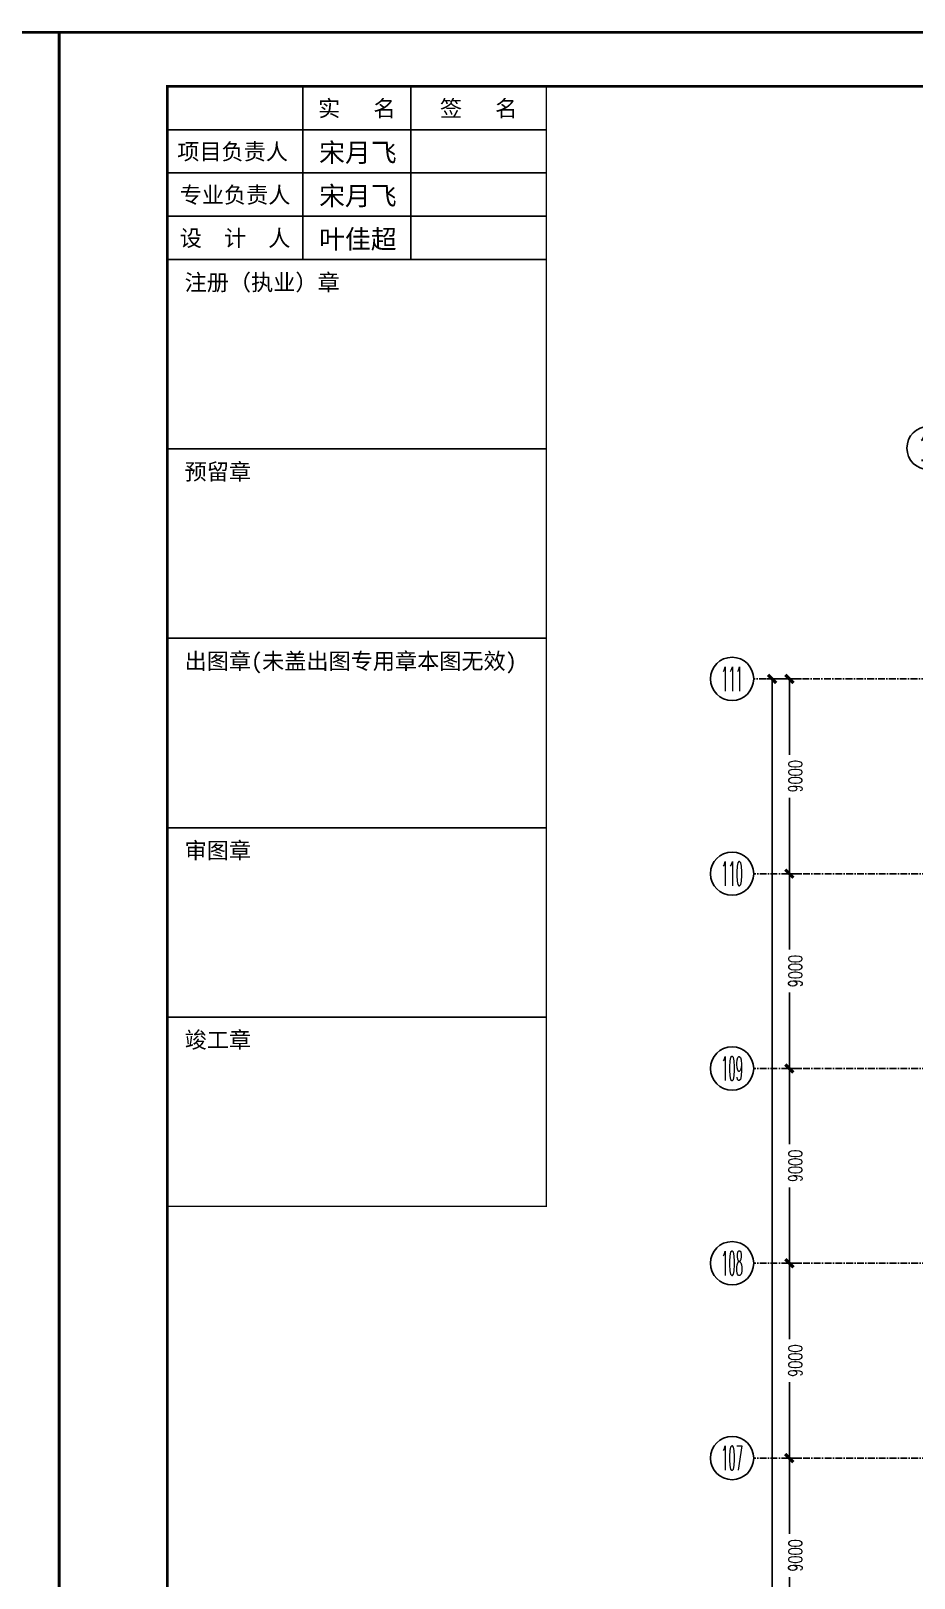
# Model space of a CAD drawing. Extents: x 782294 to 1727252, y -631030 to 17645.
# Drawn here: x 1179222 to 1220017, y -197475 to -125993 of the extents above; entities that cross this region are included whole.
import ezdxf
from ezdxf.enums import TextEntityAlignment as Align

# ---------------------------------------------------------------- set-up
doc = ezdxf.new("R2010")
doc.units = 0
doc.linetypes.add('CENTER', pattern=[2, 1.25, -0.25, 0.25, -0.25])
doc.layers.get('Defpoints').update_dxf_attribs({"color": 210})
for name, color, linetype in [('0-cxFrame', 155, 'Continuous'), ('3符号', 3, 'Continuous'), ('DIM', 173, 'Continuous'), ('DOTE', 1, 'CENTER'), ('qianming', 155, 'Continuous')]:
    doc.layers.add(name, color=color, linetype=linetype)
doc.layers.add('0-cxText', color=131, linetype='Continuous', lineweight=25)
doc.styles.add('_TCH_AXIS', font='COMPLEX', dxfattribs={"bigfont": 'GBCBIG'})
doc.styles.add('cx_biaoti', font='')
doc.styles.add('cx_tuming', font='simhei.ttf')
doc.styles.add('cx_tuqian1', font='')
doc.styles.add('DHTEXT-1', font='romans.shx', dxfattribs={"width": 0.7, "bigfont": 'chinese.shx'})
doc.styles.add('图框宋体', font='', dxfattribs={"width": 0.75})
doc.styles.add('黑体', font='simhei.ttf', dxfattribs={"height": 12})
doc.styles.get('cx_biaoti').set_extended_font_data('SimSun')
doc.styles.get('cx_tuqian1').set_extended_font_data('SimSun')
doc.styles.get('图框宋体').set_extended_font_data('SimSun')
doc.dimstyles.new('ZN250', dxfattribs={"dimscale": 250, "dimtxt": 2.5, "dimasz": 1.5, "dimexe": 1, "dimexo": 2, "dimgap": 0.9, "dimtad": 1, "dimdec": 0, "dimdsep": 46, "dimtxsty": 'DHTEXT-1', "dimblk": 'ARCHTICK', "dimcen": 2.5, "dimclrd": 173, "dimclre": 173, "dimclrt": 7, "dimazin": 2, "dimtfac": 1, "dimtdec": 0, "dimtix": 1, "dimtmove": 2, "dimatfit": 3, "dimfxl": 0, "dimarcsym": 0})

# ---------------------------------------------------------------- blocks, each defined once
blk = doc.blocks.new('zjcx_lan_xinxi(Dragon)')
for p, q in [((7000, -3200), (0, -3200)), ((7000, -6700), (0, -6700)), ((7000, -10200), (0, -10200)), ((7000, -13700), (0, -13700)), ((7000, -17200), (0, -17200))]:
    blk.add_line(p, q)
at = {"const_width": 25}
blk.add_lwpolyline([(0, -20700), (7000, -20700), (7000, 0), (0, 0)], close=True, dxfattribs=at)
for points in [[(2500, -3200), (2500, 0)], [(4500, -3200), (4500, 0)], [(0, -800), (7000, -800)], [(0, -1600), (7000, -1600)], [(0, -2400), (7000, -2400)]]:
    blk.add_lwpolyline(points)
for points in [[(7000, -3200), (7000, 0)], [(0, -3200), (7000, -3200)], [(0, -20700), (7000, -20700), (7000, -3200)], [(0, -20700), (7000, -20700)]]:
    blk.add_lwpolyline(points, dxfattribs=at)
at = {"style": '图框宋体'}
for s, p in [('实   名', (3500, -400)), ('签   名', (5750, -400)), ('项目负责人', (1204, -1200)), ('专业负责人', (1250, -2000)), ('设  计  人', (1250, -2800))]:
    blk.add_text(s, height=300, dxfattribs=at).set_placement(p, align=Align.MIDDLE)
for s, p in [('注册（执业）章', (318, -3771)), ('预留章', (318, -7271)), ('出图章(未盖出图专用章本图无效)', (318, -10771)), ('审图章', (318, -14271)), ('竣工章', (318, -17771))]:
    blk.add_text(s, height=300, dxfattribs=at).set_placement(p)
blk = doc.blocks.new('T-信息(Dragon)')
at = {"layer": '0-cxFrame'}
blk.add_blockref('zjcx_lan_xinxi(Dragon)', (0, 0), dxfattribs=at)
at = {"layer": 'qianming', "color": 3, "style": 'cx_biaoti'}
for s, p in [('宋月飞', (3519, -1222)), ('宋月飞', (3519, -2022)), ('叶佳超', (3519, -2822))]:
    blk.add_text(s, height=350, dxfattribs=at).set_placement(p, align=Align.MIDDLE_CENTER)
blk = doc.blocks.new('TK22.A1 L(Dragon)')
at = {"layer": '0-cxFrame', "color": 7, "const_width": 0.5}
blk.add_lwpolyline([(0, 0), (-841, 0), (-841, 594), (0, 594)], close=True, dxfattribs=at)
at = {"layer": '0-cxFrame', "const_width": 0.5}
blk.add_lwpolyline([(-80, 10), (-821, 10), (-821, 584), (-80, 584)], close=True, dxfattribs=at)
at = {"layer": '0-cxFrame', "xscale": 0.01, "yscale": 0.01, "zscale": 0.01}
blk.add_blockref('T-信息(Dragon)', (-821, 584), dxfattribs=at)
at = {"style": '黑体', "flags": 4}
blk.add_attdef('图幅', text='', height=3.3, dxfattribs=at).set_placement((-40, 3), align=Align.RIGHT)
at = {"layer": '0-cxText', "flags": 4}
for tag, height, style, p in [('建设单位', 3.5, 'cx_tuming', (-45, 240)), ('项目名称', 3.5, 'cx_tuming', (-45, 210)), ('子项名称', 3.5, 'cx_tuming', (-45, 180)), ('工程编号', 3.3, 'cx_tuqian1', (-35, 165)), ('图名1', 3.5, 'cx_tuming', (-45, 87)), ('图名2', 3.5, 'cx_tuming', (-45, 79)), ('图名3', 3.5, 'cx_tuming', (-45, 71)), ('出图日期', 3.3, 'cx_tuqian1', (-39, 60)), ('专业', 3.3, 'cx_tuqian1', (-55, 52)), ('图号', 3.3, 'cx_tuqian1', (-55, 44)), ('版次', 3.3, 'cx_tuqian1', (-20, 44))]:
    blk.add_attdef(tag, text='', height=height, dxfattribs=dict(at, style=style)).set_placement(p, align=Align.MIDDLE)
at = {"layer": 'Defpoints', "color": 6, "flags": 4}
for tag, height, style, p in [('tufu', 3.3, '黑体', (-12, 12)), ('dwfname', 4, 'cx_tuqian1', (-80, 3))]:
    blk.add_attdef(tag, text='', height=height, dxfattribs=dict(at, style=style)).set_placement(p, align=Align.RIGHT)
blk = doc.blocks.new('_ArchTick')
at = {"color": 0, "linetype": 'ByBlock', "const_width": 0.4}
blk.add_lwpolyline([(-0.5, -0.5), (0.5, 0.5)], dxfattribs=at)
blk = doc.blocks.new('*D1345')
at = {"layer": 'Defpoints', "color": 0, "ltscale": 2500, "transparency": 16777216}
for p in [(-5386, 54000), (-6444, 45000), (-5386, 45000)]:
    blk.add_point(p, dxfattribs=at)
at = {"layer": 'DIM', "color": 173, "linetype": 'ByBlock', "lineweight": -2, "ltscale": 2500, "transparency": 16777216}
for p, q in [((-5886, 54000), (-6694, 54000)), ((-6444, 54000), (-6444, 50496)), ((-6444, 45000), (-6444, 48504)), ((-5886, 45000), (-6694, 45000))]:
    blk.add_line(p, q, dxfattribs=at)
at = {"layer": 'DIM', "color": 173, "lineweight": -2, "ltscale": 2500, "transparency": 16777216, "xscale": 375, "yscale": 375, "zscale": 375}
for p, rotation in [((-6444, 54000), 90), ((-6444, 45000), 270)]:
    blk.add_blockref('_ArchTick', p, dxfattribs=dict(at, rotation=rotation))
at = {"layer": 'DIM', "color": 7, "ltscale": 2500, "transparency": 16777216, "insert": (-6169, 49500), "char_height": 625, "attachment_point": 5, "rotation": 90, "style": 'DHTEXT-1'}
blk.add_mtext('9000', dxfattribs=at)
blk = doc.blocks.new('*D1346')
at = {"layer": 'Defpoints', "color": 0, "ltscale": 2500, "transparency": 16777216}
for p in [(-5386, 63000), (-6444, 54000), (-5386, 54000)]:
    blk.add_point(p, dxfattribs=at)
at = {"layer": 'DIM', "color": 173, "linetype": 'ByBlock', "lineweight": -2, "ltscale": 2500, "transparency": 16777216}
for p, q in [((-5886, 63000), (-6694, 63000)), ((-6444, 63000), (-6444, 59496)), ((-6444, 54000), (-6444, 57504)), ((-5886, 54000), (-6694, 54000))]:
    blk.add_line(p, q, dxfattribs=at)
at = {"layer": 'DIM', "color": 173, "lineweight": -2, "ltscale": 2500, "transparency": 16777216, "xscale": 375, "yscale": 375, "zscale": 375}
for p, rotation in [((-6444, 63000), 90), ((-6444, 54000), 270)]:
    blk.add_blockref('_ArchTick', p, dxfattribs=dict(at, rotation=rotation))
at = {"layer": 'DIM', "color": 7, "ltscale": 2500, "transparency": 16777216, "insert": (-6169, 58500), "char_height": 625, "attachment_point": 5, "rotation": 90, "style": 'DHTEXT-1'}
blk.add_mtext('9000', dxfattribs=at)
blk = doc.blocks.new('*D1347')
at = {"layer": 'Defpoints', "color": 0, "ltscale": 2500, "transparency": 16777216}
for p in [(-5386, 72000), (-6444, 63000), (-5386, 63000)]:
    blk.add_point(p, dxfattribs=at)
at = {"layer": 'DIM', "color": 173, "linetype": 'ByBlock', "lineweight": -2, "ltscale": 2500, "transparency": 16777216}
for p, q in [((-5886, 72000), (-6694, 72000)), ((-6444, 72000), (-6444, 68496)), ((-6444, 63000), (-6444, 66504)), ((-5886, 63000), (-6694, 63000))]:
    blk.add_line(p, q, dxfattribs=at)
at = {"layer": 'DIM', "color": 173, "lineweight": -2, "ltscale": 2500, "transparency": 16777216, "xscale": 375, "yscale": 375, "zscale": 375}
for p, rotation in [((-6444, 72000), 90), ((-6444, 63000), 270)]:
    blk.add_blockref('_ArchTick', p, dxfattribs=dict(at, rotation=rotation))
at = {"layer": 'DIM', "color": 7, "ltscale": 2500, "transparency": 16777216, "insert": (-6169, 67500), "char_height": 625, "attachment_point": 5, "rotation": 90, "style": 'DHTEXT-1'}
blk.add_mtext('9000', dxfattribs=at)
blk = doc.blocks.new('*D1348')
at = {"layer": 'Defpoints', "color": 0, "ltscale": 2500, "transparency": 16777216}
for p in [(-5386, 81000), (-6444, 72000), (-5386, 72000)]:
    blk.add_point(p, dxfattribs=at)
at = {"layer": 'DIM', "color": 173, "linetype": 'ByBlock', "lineweight": -2, "ltscale": 2500, "transparency": 16777216}
for p, q in [((-5886, 81000), (-6694, 81000)), ((-6444, 81000), (-6444, 77496)), ((-6444, 72000), (-6444, 75504)), ((-5886, 72000), (-6694, 72000))]:
    blk.add_line(p, q, dxfattribs=at)
at = {"layer": 'DIM', "color": 173, "lineweight": -2, "ltscale": 2500, "transparency": 16777216, "xscale": 375, "yscale": 375, "zscale": 375}
for p, rotation in [((-6444, 81000), 90), ((-6444, 72000), 270)]:
    blk.add_blockref('_ArchTick', p, dxfattribs=dict(at, rotation=rotation))
at = {"layer": 'DIM', "color": 7, "ltscale": 2500, "transparency": 16777216, "insert": (-6169, 76500), "char_height": 625, "attachment_point": 5, "rotation": 90, "style": 'DHTEXT-1'}
blk.add_mtext('9000', dxfattribs=at)
blk = doc.blocks.new('*D1349')
at = {"layer": 'Defpoints', "color": 0, "ltscale": 2500, "transparency": 16777216}
for p in [(-5386, 90000), (-6444, 81000), (-5386, 81000)]:
    blk.add_point(p, dxfattribs=at)
at = {"layer": 'DIM', "color": 173, "linetype": 'ByBlock', "lineweight": -2, "ltscale": 2500, "transparency": 16777216}
for p, q in [((-5886, 90000), (-6694, 90000)), ((-6444, 90000), (-6444, 86496)), ((-6444, 81000), (-6444, 84504)), ((-5886, 81000), (-6694, 81000))]:
    blk.add_line(p, q, dxfattribs=at)
at = {"layer": 'DIM', "color": 173, "lineweight": -2, "ltscale": 2500, "transparency": 16777216, "xscale": 375, "yscale": 375, "zscale": 375}
for p, rotation in [((-6444, 90000), 90), ((-6444, 81000), 270)]:
    blk.add_blockref('_ArchTick', p, dxfattribs=dict(at, rotation=rotation))
at = {"layer": 'DIM', "color": 7, "ltscale": 2500, "transparency": 16777216, "insert": (-6169, 85500), "char_height": 625, "attachment_point": 5, "rotation": 90, "style": 'DHTEXT-1'}
blk.add_mtext('9000', dxfattribs=at)
blk = doc.blocks.new('*D1371')
at = {"layer": 'Defpoints', "color": 0, "ltscale": 2500, "transparency": 16777216}
for p in [(-5486, 90000), (-7244, 0), (-5486, 0)]:
    blk.add_point(p, dxfattribs=at)
at = {"layer": 'DIM', "color": 173, "linetype": 'ByBlock', "lineweight": -2, "ltscale": 2500, "transparency": 16777216}
for p, q in [((-5986, 90000), (-7494, 90000)), ((-7244, 90000), (-7244, 46204)), ((-7244, 0), (-7244, 43796)), ((-5986, 0), (-7494, 0))]:
    blk.add_line(p, q, dxfattribs=at)
at = {"layer": 'DIM', "color": 173, "lineweight": -2, "ltscale": 2500, "transparency": 16777216, "xscale": 375, "yscale": 375, "zscale": 375}
for p, rotation in [((-7244, 90000), 90), ((-7244, 0), 270)]:
    blk.add_blockref('_ArchTick', p, dxfattribs=dict(at, rotation=rotation))
at = {"layer": 'DIM', "color": 7, "ltscale": 2500, "transparency": 16777216, "insert": (-6969, 45000), "char_height": 625, "attachment_point": 5, "rotation": 90, "style": 'DHTEXT-1'}
blk.add_mtext('90000', dxfattribs=at)
blk = doc.blocks.new('卓越-轴号')
blk.add_circle((0, 0), 4)
at = {"color": 0, "style": '_TCH_AXIS', "width": 1.041667, "flags": 8}
blk.add_attdef('A', text='', height=4.48, dxfattribs=at).set_placement((-2, -2.24), (2, -2.24), align=Align.FIT)
blk = doc.blocks.new('20250901082728')
at = {"layer": 'DOTE', "ltscale": 250}
for p, q in [((133969.2, 90000), (-8092.2, 90000)), ((109500, 81000), (-8092.2, 81000)), ((109500, 72000), (-8092.2, 72000)), ((109500, 63000), (-8092.2, 63000)), ((109500, 54000), (-8092.2, 54000))]:
    blk.add_line(p, q, dxfattribs=at)
at = {"layer": '3符号', "color": 7}
ref = blk.add_blockref('卓越-轴号', (-12.9, 100667.2), dxfattribs=dict(at, xscale=250, yscale=250, zscale=250))
ref.add_attrib('A', '1J', dxfattribs={"layer": '0', "color": 0, "height": 1120, "style": '_TCH_AXIS', "width": 0.721154}).set_placement((-512.9, 100107.2), (487.1, 100107.2), align=Align.FIT)
ref = blk.add_blockref('卓越-轴号', (-9092.2, 90001.1), dxfattribs=dict(at, xscale=250, yscale=250, zscale=250))
ref.add_attrib('A', '111', dxfattribs={"layer": '0', "color": 0, "height": 1120, "style": '_TCH_AXIS', "width": 0.480769}).set_placement((-9592.2, 89441.1), (-8592.2, 89441.1), align=Align.FIT)
ref = blk.add_blockref('卓越-轴号', (-9092.2, 81001.1), dxfattribs=dict(at, xscale=250, yscale=250, zscale=250))
ref.add_attrib('A', '110', dxfattribs={"layer": '0', "color": 0, "height": 1120, "style": '_TCH_AXIS', "width": 0.426136}).set_placement((-9592.2, 80441.1), (-8592.2, 80441.1), align=Align.FIT)
ref = blk.add_blockref('卓越-轴号', (-9092.2, 72001.1), dxfattribs=dict(at, xscale=250, yscale=250, zscale=250))
ref.add_attrib('A', '109', dxfattribs={"layer": '0', "color": 0, "height": 1120, "style": '_TCH_AXIS', "width": 0.382653}).set_placement((-9592.2, 71441.1), (-8592.2, 71441.1), align=Align.FIT)
ref = blk.add_blockref('卓越-轴号', (-9092.2, 63001.1), dxfattribs=dict(at, xscale=250, yscale=250, zscale=250))
ref.add_attrib('A', '108', dxfattribs={"layer": '0', "color": 0, "height": 1120, "style": '_TCH_AXIS', "width": 0.382653}).set_placement((-9592.2, 62441.1), (-8592.2, 62441.1), align=Align.FIT)
ref = blk.add_blockref('卓越-轴号', (-9092.2, 54001.1), dxfattribs=dict(at, xscale=250, yscale=250, zscale=250))
ref.add_attrib('A', '107', dxfattribs={"layer": '0', "color": 0, "height": 1120, "style": '_TCH_AXIS', "width": 0.382653}).set_placement((-9592.2, 53441.1), (-8592.2, 53441.1), align=Align.FIT)
at = {"layer": 'DIM', "ltscale": 2500}
for base, p1, p2, picture, middle in [((-7244.1, 0), (-5485.9, 90000), (-5485.9, 0), '*D1371', (-6969.1, 45000)), ((-6444.1, 81000), (-5385.9, 90000), (-5385.9, 81000), '*D1349', (-6169.1, 85500)), ((-6444.1, 72000), (-5385.9, 81000), (-5385.9, 72000), '*D1348', (-6169.1, 76500)), ((-6444.1, 63000), (-5385.9, 72000), (-5385.9, 63000), '*D1347', (-6169.1, 67500)), ((-6444.1, 54000), (-5385.9, 63000), (-5385.9, 54000), '*D1346', (-6169.1, 58500)), ((-6444.1, 45000), (-5385.9, 54000), (-5385.9, 45000), '*D1345', (-6169.1, 49500))]:
    dim = blk.add_linear_dim(base=base, p1=p1, p2=p2, angle=270, dimstyle='ZN250', dxfattribs=at)
    dim.commit()
    dim.dimension.update_dxf_attribs({"geometry": picture, "text_midpoint": middle, "dimtype": 129})

msp = doc.modelspace()

# ---------------------------------------------------------------- block references
at = {"ltscale": 2000}
msp.add_blockref('20250901082728', (1220701.4, -245931.2), dxfattribs=at)
at = {"layer": '0-cxFrame', "xscale": 250, "yscale": 250, "zscale": 250}
for p in [(1180526.7, -274555.4), (1390776.7, -274555.4)]:
    msp.add_blockref('TK22.A1 L(Dragon)', p, dxfattribs=at)

doc.saveas('drawing.dxf')
